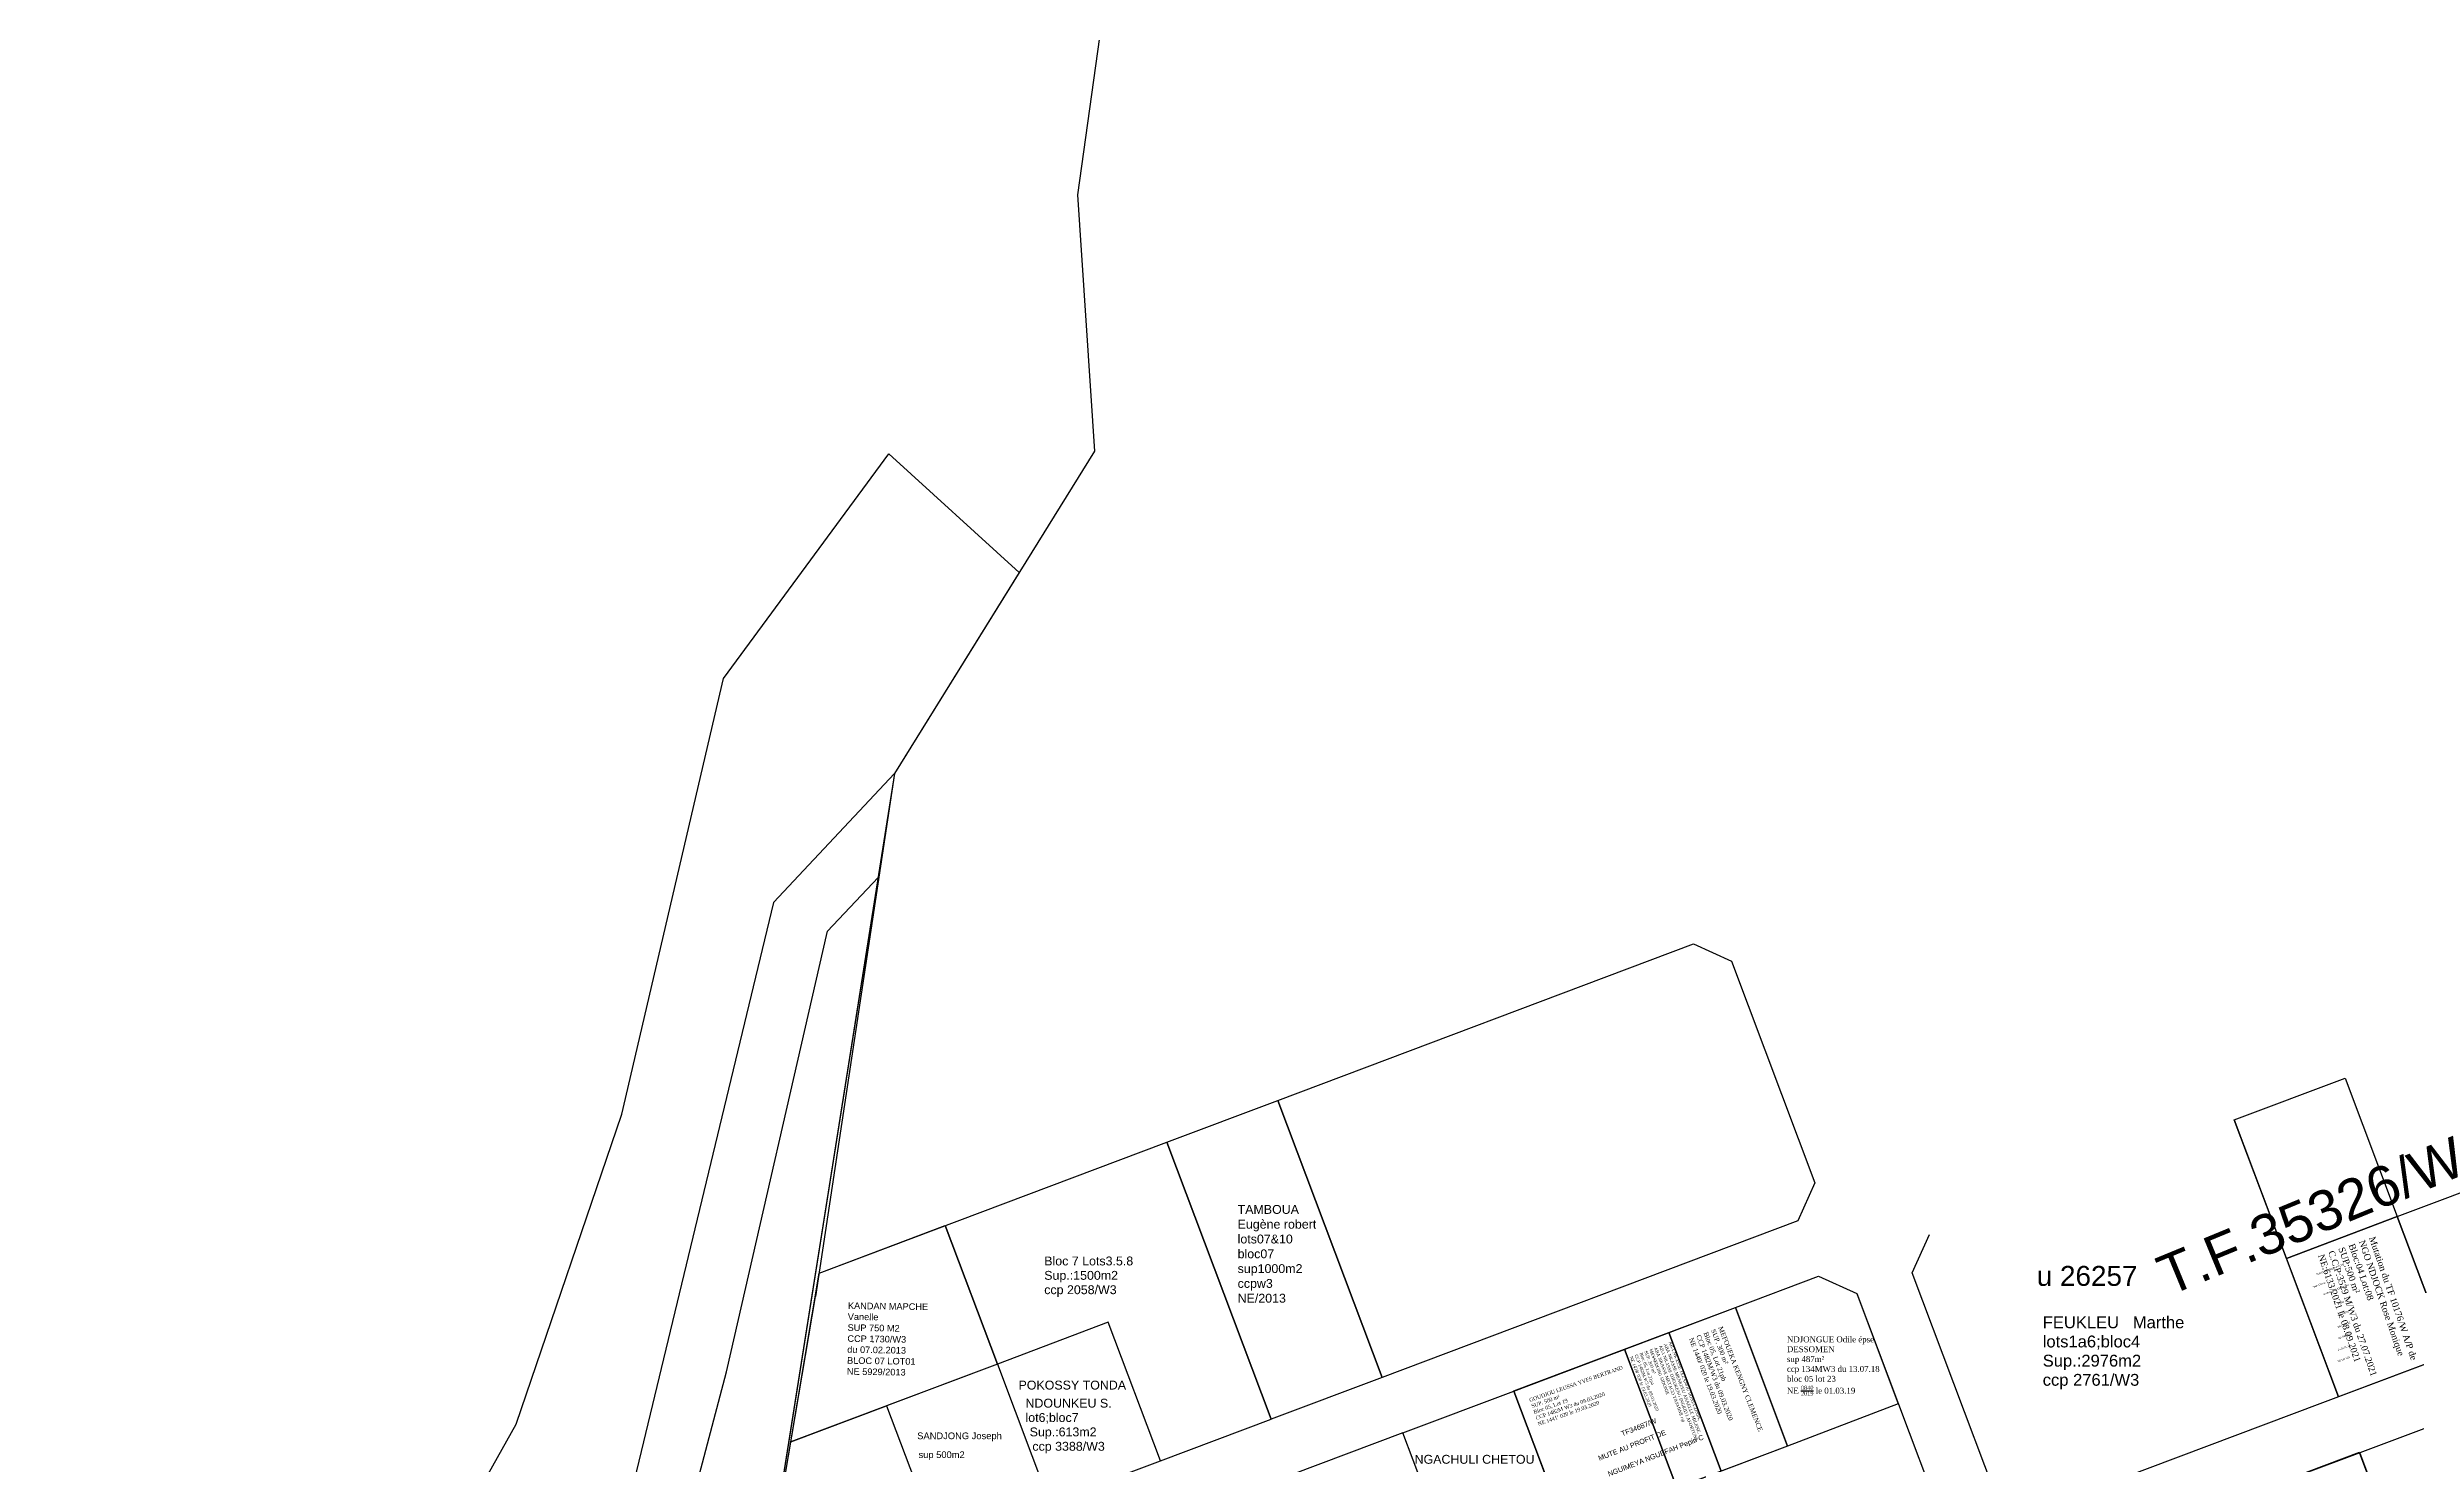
# Model space of a CAD drawing. Header units: millimetres. Extents: x 587399 to 927168, y 438565 to 1444955.
# Drawn here: x 922808.6 to 923208.7, y 1443545 to 1443784.5 of the extents above; entities that cross this region are included whole.
import ezdxf

# ---------------------------------------------------------------- set-up
doc = ezdxf.new("R2010")
doc.units = ezdxf.units.MM
doc.header["$LTSCALE"] = 2
doc.layers.add('end maj 26 02 2021', color=7, linetype='Continuous')
doc.layers.add('MAJ SEP 2021', color=7, linetype='Continuous')
doc.styles.get("Standard").update_dxf_attribs({"font": 'arial.ttf'})
doc.styles.add('Times 1.0', font='times.ttf', dxfattribs={"width": 0.99, "height": 1})

msp = doc.modelspace()

# ---------------------------------------------------------------- linework, layer by layer
at = {"layer": 'end maj 26 02 2021', "color": 3, "linetype": 'ByBlock'}
msp.add_line((922951.64, 1443661.76), (922928.13, 1443513.21), dxfattribs=at)
at = {"layer": 'end maj 26 02 2021', "linetype": 'ByBlock'}
for p, q in [((922951.64, 1443661.76), (922938.31, 1443573.38)), ((923033.99, 1443559.74), (923016.36, 1443606.53)), ((923177.89, 1443603.24), (923195.51, 1443556.44)), ((922938.907, 1443577.339), (922997.64, 1443599.48)), ((922997.64, 1443599.48), (923015.27, 1443552.69)), ((922969.03, 1443561.99), (922960.21, 1443585.37)), ((923104.17, 1443586.17), (923033.99, 1443559.74)), ((922928.13, 1443513.21), (922938.31, 1443573.38)), ((923056.23, 1443557.43), (923093.66, 1443571.52)), ((923093.66, 1443571.52), (923102.47, 1443548.13)), ((922987.741, 1443569.036), (922969.011, 1443561.98)), ((922987.74, 1443569.04), (922969.03, 1443561.99)), ((922996.56, 1443545.64), (922987.74, 1443569.04)), ((922969.03, 1443561.99), (922950.31, 1443554.94)), ((922969.011, 1443561.98), (922977.831, 1443538.59)), ((923065.04, 1443534.03), (923056.23, 1443557.43)), ((922996.56, 1443545.64), (923015.27, 1443552.69)), ((923102.47, 1443548.13), (923065.04, 1443534.03)), ((923207.84, 1443523.69), (923199.056, 1443547.03)), ((922977.831, 1443538.59), (922996.551, 1443545.64))]:
    msp.add_line(p, q, dxfattribs=at)
at = {"layer": 'end maj 26 02 2021', "color": 5, "linetype": 'ByBlock'}
for p, q in [((923321.85, 1443604.02), (923144.04, 1443537.06)), ((923147.56, 1443527.7), (923325.37, 1443594.46)), ((923123.5, 1443577.41), (923126.42, 1443583.86)), ((923093.66, 1443571.52), (923107.7, 1443576.81)), ((923107.7, 1443576.81), (923114.14, 1443573.89)), ((923137.59, 1443539.98), (923123.5, 1443577.41)), ((923114.14, 1443573.89), (923128.24, 1443536.47)), ((923037.51, 1443550.38), (923056.23, 1443557.43)), ((923056.23, 1443557.43), (923065.04, 1443534.04)), ((923037.51, 1443550.38), (923018.79, 1443543.33)), ((923046.32, 1443526.985), (923037.51, 1443550.38))]:
    msp.add_line(p, q, dxfattribs=at)
at = {"layer": 'end maj 26 02 2021', "color": 3, "linetype": 'ByBlock', "flags": 128}
for points in [[(923304.08, 1443995.49), (923172.45, 1444162), (923172.45, 1444162.72), (923153.38, 1444144.72), (923069.43, 1444237.33), (923013.86, 1444186.97), (923067.55, 1444052.59), (923036.91, 1444034.69), (923032.13, 1443972.5), (923001.26, 1443893.56), (922982.55, 1443759.55), (922985.41, 1443716.2), (922951.64, 1443661.76), (922928.13, 1443513.21)], [(923056.231, 1443557.43), (923093.657, 1443571.527), (923102.47, 1443548.13), (923065.043, 1443534.031), (923056.235, 1443557.432)]]:
    msp.add_lwpolyline(points, dxfattribs=at)
at = {"layer": 'end maj 26 02 2021', "color": 6, "linetype": 'ByBlock', "ltscale": 0.0014, "flags": 128}
msp.add_lwpolyline([(922950.69, 1443715.79), (922972.72, 1443695.74), (922951.64, 1443661.76), (922931.197, 1443639.972), (922897.5, 1443500), (922875.277, 1443466.536), (922790.526, 1443428.436), (922681.774, 1443372.186), (922540.898, 1443306.706), (922428.65, 1443299.491), (922412.878, 1443303.135), (922395.57, 1443338.19), (922446.71, 1443362.52), (922511.72, 1443365.3), (922533.8, 1443374.72), (922627.2, 1443421.3), (922687.23, 1443466.47), (922727.98, 1443481.29), (922777.09, 1443462.51), (922830.69, 1443476.42), (922850.76, 1443485.75), (922887.76, 1443551.8), (922905.59, 1443604.21), (922922.76, 1443677.82)], close=True, dxfattribs=at)
msp.add_lwpolyline([(922794.626, 1443419.315), (922879.377, 1443457.415), (922905.83, 1443494.468), (922923.254, 1443560.654), (922940.339, 1443635.101), (922948.858, 1443644.18), (922928.13, 1443513.21), (922941.83, 1443482.88), (922878.83, 1443411.94), (922817.74, 1443405.79), (922810.48, 1443372.62), (922824.57, 1443357.52), (922735.52, 1443303.77)], dxfattribs=at)
at = {"layer": 'end maj 26 02 2021', "color": 3, "linetype": 'ByBlock', "lineweight": -3, "ltscale": 0.0014, "flags": 128}
msp.add_lwpolyline([(923016.366, 1443606.515), (923086.55, 1443632.96), (923092.99, 1443630.04), (923107.09, 1443592.61), (923104.17, 1443586.17), (923033.99, 1443559.74), (923016.36, 1443606.53)], dxfattribs=at)
at = {"layer": 'end maj 26 02 2021', "linetype": 'ByBlock', "ltscale": 0.0014, "flags": 128}
for points in [[(923196.607, 1443610.287), (923205.416, 1443586.891), (923186.699, 1443579.843), (923177.89, 1443603.24)], [(922997.64, 1443599.48), (923016.36, 1443606.53), (923033.99, 1443559.74), (923015.27, 1443552.69)], [(923205.42, 1443586.89), (923214.23, 1443563.49), (923195.51, 1443556.44), (923186.7, 1443579.84)]]:
    msp.add_lwpolyline(points, close=True, dxfattribs=at)
msp.add_lwpolyline([(923224.133, 1443593.938), (923232.943, 1443570.539), (923214.226, 1443563.491), (923205.416, 1443586.891), (923224.133, 1443593.938)], dxfattribs=at)
at = {"layer": 'end maj 26 02 2021', "linetype": 'ByBlock', "lineweight": -3, "ltscale": 0.0014, "flags": 128}
for points in [[(922960.21, 1443585.37), (922969.01, 1443561.98), (922934.16, 1443548.86), (922938.91, 1443577.34)], [(923199.035, 1443547.085), (923207.84, 1443523.69), (923170.408, 1443509.595), (923161.601, 1443532.988)]]:
    msp.add_lwpolyline(points, close=True, dxfattribs=at)
at = {"layer": 'end maj 26 02 2021', "color": 150, "linetype": 'ByBlock', "lineweight": -3, "ltscale": 0.0014, "flags": 128}
for points in [[(923107.7, 1443576.81), (923114.14, 1443573.89), (923121.157, 1443555.268), (923102.47, 1443548.13), (923093.657, 1443571.519)], [(923093.66, 1443571.52), (923102.47, 1443548.13), (923091.241, 1443543.903), (923082.433, 1443567.3)], [(923082.435, 1443567.294), (923091.242, 1443543.9), (923083.755, 1443541.082), (923074.948, 1443564.476)], [(923074.947, 1443564.476), (923083.751, 1443541.078), (923065.04, 1443534.04), (923056.235, 1443557.432)]]:
    msp.add_lwpolyline(points, close=True, dxfattribs=at)
at = {"layer": 'end maj 26 02 2021', "linetype": 'ByBlock', "flags": 128}
msp.add_lwpolyline([(922950.31, 1443554.94), (922959.11, 1443531.54), (922929.334, 1443520.327), (922934.161, 1443548.858)], close=True, dxfattribs=at)
at = {"layer": 'MAJ SEP 2021', "flags": 128}
for points in [[(923224.133, 1443593.938), (923232.943, 1443570.539), (923214.226, 1443563.491), (923205.416, 1443586.891)], [(923205.415, 1443586.891), (923214.225, 1443563.491), (923195.505, 1443556.441), (923186.695, 1443579.841)]]:
    msp.add_lwpolyline(points, close=True, dxfattribs=at)

# ---------------------------------------------------------------- texts
at = {"layer": 'end maj 26 02 2021', "color": 1, "linetype": 'ByBlock'}
for s, height, rotation, p in [('T.F.35326/W', 6.7861, 22.39885, (923166.81, 1443573.43)), ('MUTE AU PROFIT DE', 0.86263, 21.50346, (923070.688, 1443545.623)), ('TF34687/W', 0.8626, 21.50346, (923074.556, 1443549.765)), ('NGUIMEYA NGUEFAH Pepin C', 0.86263, 21.50346, (923072.313, 1443542.964))]:
    msp.add_text(s, height=height, rotation=rotation, dxfattribs=at).set_placement(p)
at = {"layer": 'end maj 26 02 2021', "color": 7, "linetype": 'ByBlock'}
for s, height, p in [('Bloc 7 Lots3.5.8', 1.5, (922976.926, 1443578.651)), ('u 26257', 3.3707, (923144.538, 1443575.196)), ('ccp 2058/W3', 1.5, (922976.926, 1443573.793)), ('Sup.:1500m2', 1.5, (922976.926, 1443576.222)), ('POKOSSY TONDA', 1.5, (922972.585, 1443557.681)), ('NDOUNKEU S.', 1.5, (922973.761, 1443554.626)), ('lot6;bloc7', 1.5, (922973.761, 1443552.197)), ('Sup.:613m2', 1.5, (922974.468, 1443549.768)), ('SANDJONG Joseph', 1.1291, (922955.477, 1443549.292)), ('sup 500m2', 1.1291, (922955.696, 1443546.101)), ('  ccp 3388/W3', 1.5, (922973.761, 1443547.34)), ('NGACHULI CHETOU', 1.5, (923039.471, 1443545.139))]:
    msp.add_text(s, height=height, dxfattribs=at).set_placement(p)
at = {"layer": 'end maj 26 02 2021', "linetype": 'ByBlock', "ltscale": 0.0014}
for s, p in [('TOUEKUET MEGAPTCHE', (923191.804, 1443576.949)), ('Jean Claude', (923191.188, 1443574.839)), ('et Mme MOMONI DJILE', (923193.038, 1443573.624)), ('Emilie', (923195.427, 1443571.993)), ('sup 500m2', (923195.427, 1443570.05)), ('bloc 4 lot 12', (923195.427, 1443568.108)), ('ccp 4319/W3', (923195.427, 1443566.165)), ('NE 5577/12', (923195.427, 1443562.279)), ('du 20.06.12', (923195.427, 1443564.222))]:
    msp.add_text(s, height=0.3, rotation=20.64192, dxfattribs=at).set_placement(p)
at = {"layer": 'end maj 26 02 2021', "linetype": 'ByBlock'}
for s, p in [('lots1a6;bloc4', (923145.553, 1443564.798)), ('FEUKLEU   Marthe', (923145.553, 1443568.036)), ('Sup.:2976m2', (923145.553, 1443561.559)), ('ccp 2761/W3', (923145.553, 1443558.321))]:
    msp.add_text(s, height=2, dxfattribs=at).set_placement(p)
at = {"layer": 'end maj 26 02 2021', "color": 7, "linetype": 'ByBlock', "insert": (923009.586, 1443588.863), "char_height": 1.5, "width": 14.54, "attachment_point": 1}
msp.add_mtext('TAMBOUA\\PEugène robert\\Plots07&10\\Pbloc07\\Psup1000m2\\Pccpw3\\PNE/2013', dxfattribs=at)
at = {"layer": 'end maj 26 02 2021', "linetype": 'ByBlock', "insert": (922943.676, 1443565.369), "char_height": 1.11117, "attachment_point": 4, "rotation": 359.10189}
msp.add_mtext('KANDAN MAPCHE \\PVanelle\\PSUP 750 M2\\PCCP 1730/W3\\Pdu 07.02.2013\\PBLOC 07 LOT01\\PNE 5929/2013\\P                              ', dxfattribs=at)
at = {"layer": 'end maj 26 02 2021', "color": 150, "linetype": 'ByBlock', "lineweight": -3, "ltscale": 0.0014, "attachment_point": 1, "style": 'Times 1.0'}
for s, insert, char_height, width, rotation in [('{\\C256;MEFOUEKA KENGNY CLEMENCE\\PSUP. 300 m²\\PBloc 05, Lot 21pb\\PCCP 1482M/W3 du 09.03.2020\\PNE 1440/ 020 le 19.03.2020}', (923091.493, 1443568.459), 0.8, 29.83544, 291.08866), ('{\\C256;ABA NKASSE TEZANOU IRINIA ZINIA,\\PABA NKASSE MENEZEU ANAELLE MILENE,\\PABA NKASSE DJEUKENG INGRID LAFORTUNE,\\PABA NKASSE METAGO YASMINE r/p\\PMESSEDONG SIDONIE\\PSUP. 200 m²\\PBloc 05, Lot 21pa\\PCCP 1482M/W3 du 09.03.2020\\PNE 1439/ 020 le 19.03.2020}', (923082.863, 1443565.875), 0.52746, 29.52841, 290.87782), ('\\A1;{\\C256;GOUDJOU LEUSSA YVES BERTRAND\\PSUP. 500 m²\\PBloc 05, Lot 19\\PCCP 1482M/W3 du 09.03.2020\\PNE 1441/ 020 le 19.03.2020}', (923058.754, 1443556.156), 0.64, 32.60152, 19.57085)]:
    msp.add_mtext(s, dxfattribs=dict(at, insert=insert, char_height=char_height, width=width, rotation=rotation))
at = {"layer": 'end maj 26 02 2021', "color": 150, "linetype": 'ByBlock', "lineweight": -3, "ltscale": 0.0014, "insert": (923102.353, 1443566.659), "char_height": 1, "width": 18.80379, "attachment_point": 1, "style": 'Times 1.0'}
msp.add_mtext('\\A1;NDJONGUE Odile épse DESSOMEN\\Psup 487m²\\Pccp 134MW3 du 13.07.18\\Pbloc 05 lot 23\\PNE {\\H0.7x;\\S0840/2019;} le 01.03.19', dxfattribs=at)
at = {"layer": 'MAJ SEP 2021', "insert": (923201.66, 1443583.648), "char_height": 1.09281, "width": 23.8322, "attachment_point": 1, "rotation": 289.02816}
msp.add_mtext('{\\fTimes New Roman|b0|i0|c0|p18;Mutation du TF 10176/W A/P de NGO NDJOCK Rose Monique \\PBloc:04 Lot:08\\PSUP:500 m²\\PC.C.P:3529 M/W3 du 27.07.2021\\PNE:6133/2021 le 08.09.2021}', dxfattribs=at)

doc.saveas('drawing.dxf')
